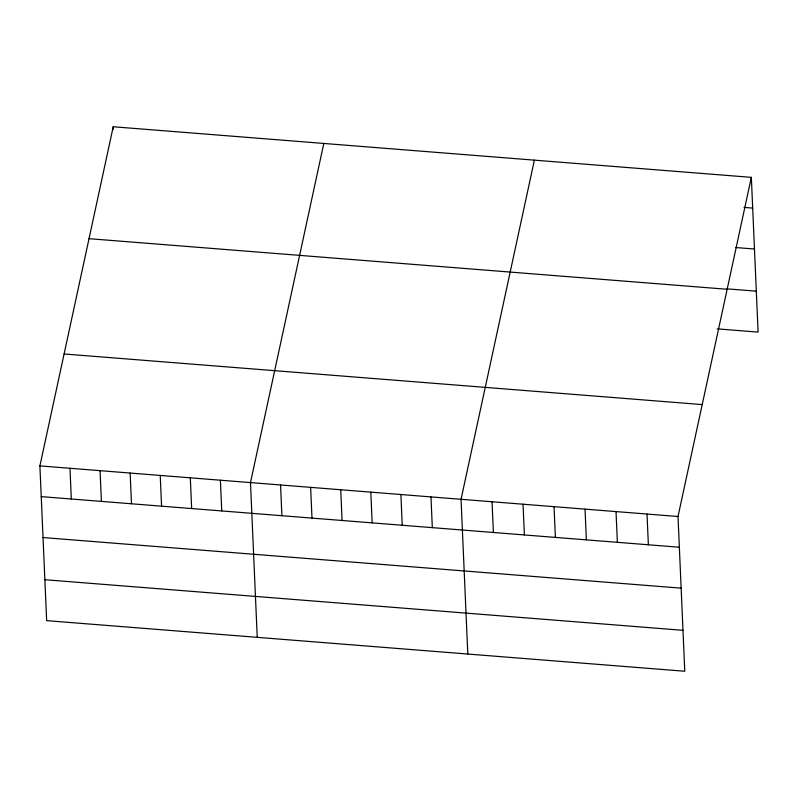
<?xml version="1.0" encoding="UTF-8"?>
<svg xmlns="http://www.w3.org/2000/svg" width="798" height="798" viewBox="0 0 798 798"><rect width="100%" height="100%" fill="white"/><g stroke="black" fill="none" stroke-linecap="round" stroke-linejoin="round"><path stroke-width="1.2" d="M751.347 177.356L678.011 516.505L684.774 671.248L46.653 620.645L39.9 465.892L113.226 126.752L751.347 177.356L758.1 332.108L717.193 328.856M323.808 143.45L250.482 482.6L257.235 637.343M534.381 160.149L461.054 499.299L467.808 654.041M744.005 207.4L752.684 208.088M735.876 247.54L754.469 249.016M726.559 288.816L756.314 291.18M89.027 238.672L727.148 289.275M64.099 353.973L702.21 404.586M39.9 465.892L678.011 516.505M41.247 496.625L679.357 547.238M43.032 537.553L681.143 588.156M44.868 579.717L682.988 630.32M647.018 514.042L648.365 544.775M616.026 511.588L617.373 542.321M585.034 509.134L586.37 539.857M554.041 506.67L555.378 537.403M523.039 504.216L524.386 534.939M492.047 501.752L493.393 532.485M430.97 496.915L432.317 527.638M400.895 494.521L402.232 525.254M370.811 492.137L372.147 522.87M340.726 489.753L342.063 520.486M310.641 487.369L311.988 518.101M280.557 484.985L281.903 515.707M220.398 480.206L221.734 510.939M190.313 477.822L191.65 508.555M160.228 475.438L161.575 506.171M130.144 473.054L131.49 503.787M113.226 126.752L113.336 129.206M100.069 470.67L101.406 501.393M69.985 468.276L71.321 499.009"/></g></svg>
